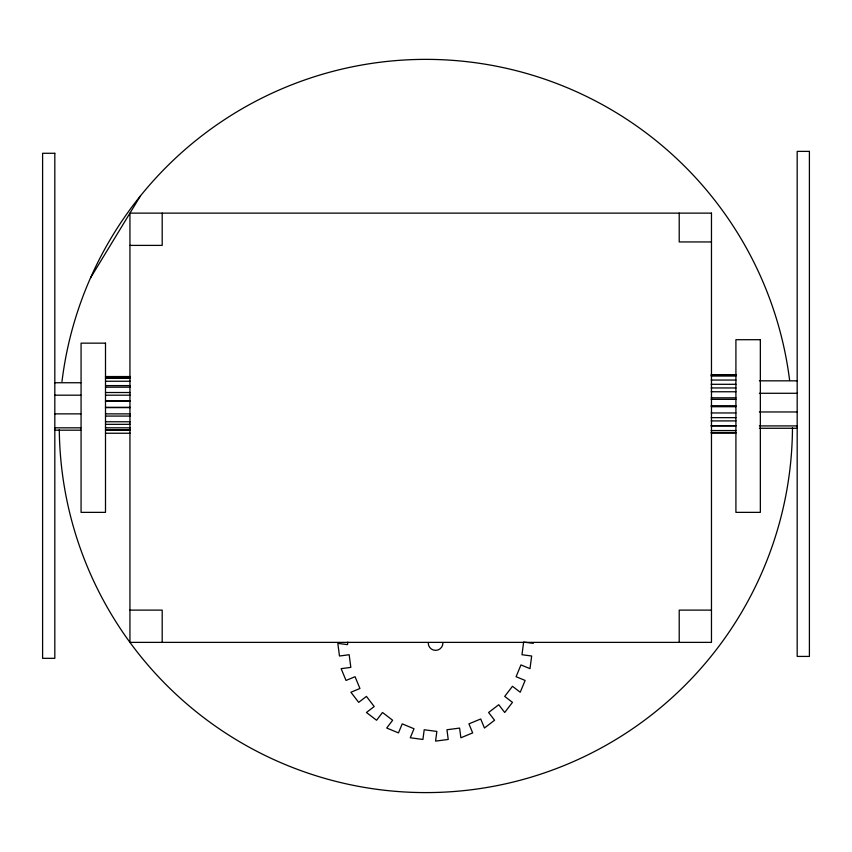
<?xml version="1.0" encoding="UTF-8"?>
<svg xmlns="http://www.w3.org/2000/svg" width="852" height="852" viewBox="0 0 852 852"><rect width="100%" height="100%" fill="white"/><g stroke="black" fill="none" stroke-linecap="round" stroke-linejoin="round"><path stroke-width="1.28" d="M347.84 642.099L347.51 644.634L337.818 643.356L339.479 656.008L349.171 654.73L350.832 667.382L341.141 668.66L346.029 680.45L355.06 676.701L359.938 688.491L350.907 692.239L358.681 702.357L366.435 696.403L374.198 706.532L366.445 712.485L376.573 720.249L382.516 712.496L392.644 720.259L386.691 728.013L398.48 732.901L402.219 723.87L414.008 728.748L410.27 737.779L422.922 739.451L424.2 729.759L436.852 731.421L435.574 741.112L448.227 739.451L446.949 729.759L459.601 728.087L460.879 737.779L472.668 732.901L468.919 723.87L480.709 718.981L484.447 728.013L494.575 720.249L488.622 712.496L498.75 704.721L504.703 712.485L512.467 702.357L504.714 696.403L512.478 686.286L520.231 692.239L525.12 680.45L516.088 676.701L520.966 664.911L529.997 668.66L531.669 656.008L521.978 654.73L523.639 642.078L533.331 643.356M90.525 277.901L140.282 196.152M711.473 241.947L679.214 241.947L679.214 213.128M129.941 245.397L162.2 245.397L162.2 213.128M711.154 374.742L735.915 374.742M711.154 375.242L735.915 375.242M711.154 376.041L735.915 376.041M105.499 376.552L130.345 376.552M105.499 376.914L130.345 376.914M105.499 378.373L130.345 378.373M711.154 380.056L735.915 380.056M759.377 380.833L797.184 380.833M105.499 381.249L130.345 381.249M54.816 382.74L80.812 382.74M711.154 384.305L735.915 384.305M105.499 385.605L130.345 385.605M105.499 387.181L130.345 387.181M711.154 387.948L735.915 387.948M711.154 391.76L735.915 391.76M105.499 392.516L130.345 392.516M759.377 393.283L797.184 393.283M54.816 395.19L80.812 395.19M105.499 395.19L130.345 395.19M711.154 397.82L735.915 397.82M711.154 399.343L735.915 399.343M105.499 400.972L130.345 400.972M105.499 401.249L130.345 401.249M711.154 405.712L735.915 405.712M711.154 406.713L735.915 406.713M105.499 407.341L130.345 407.341M105.499 407.618L130.345 407.618M759.377 411.963L797.184 411.963M711.154 412.954L735.915 412.954M54.816 413.87L80.812 413.87M105.499 413.87L130.345 413.87M105.499 416.074L130.345 416.074M711.154 417.661L735.915 417.661M711.154 420.909L735.915 420.909M105.499 421.761L130.345 421.761M105.499 424.328L130.345 424.328M711.154 425.67L735.915 425.67M711.154 425.915L735.915 425.915M759.377 425.915L797.184 425.915M54.816 427.821L80.812 427.821M105.499 427.821L130.345 427.821M759.377 428.268L797.184 428.268M105.499 429.823L130.345 429.823M54.816 430.175L80.812 430.175M105.499 430.175L130.345 430.175M711.154 430.558L735.915 430.558M711.154 432.55L735.915 432.55M711.154 433.061L735.915 433.061M105.499 433.242L130.345 433.242M129.941 610.117L162.2 610.117L162.2 642.376M711.473 610.117L679.214 610.117L679.214 642.376M792.466 427.789A366.594 366.594 0 0 1 426.767 792.594A366.594 366.594 0 0 1 59.289 429.578M61.983 381.547A366.594 366.594 0 0 1 789.58 380.013M442.902 643.026A7.327 7.327 0 0 1 435.574 650.364A7.327 7.327 0 0 1 428.236 643.026M809.4 151.379L797.184 151.379L797.184 656.423L809.4 656.423L809.4 151.379M54.816 153.285L42.6 153.285L42.6 658.33L54.816 658.33L54.816 153.285M711.473 213.128L129.941 213.128L129.941 642.376L711.473 642.376L711.473 213.128M760.346 339.703L735.915 339.703L735.915 512.361L760.346 512.361L760.346 339.703M105.499 343.154L81.068 343.154L81.068 512.361L105.499 512.361L105.499 343.154"/></g></svg>
